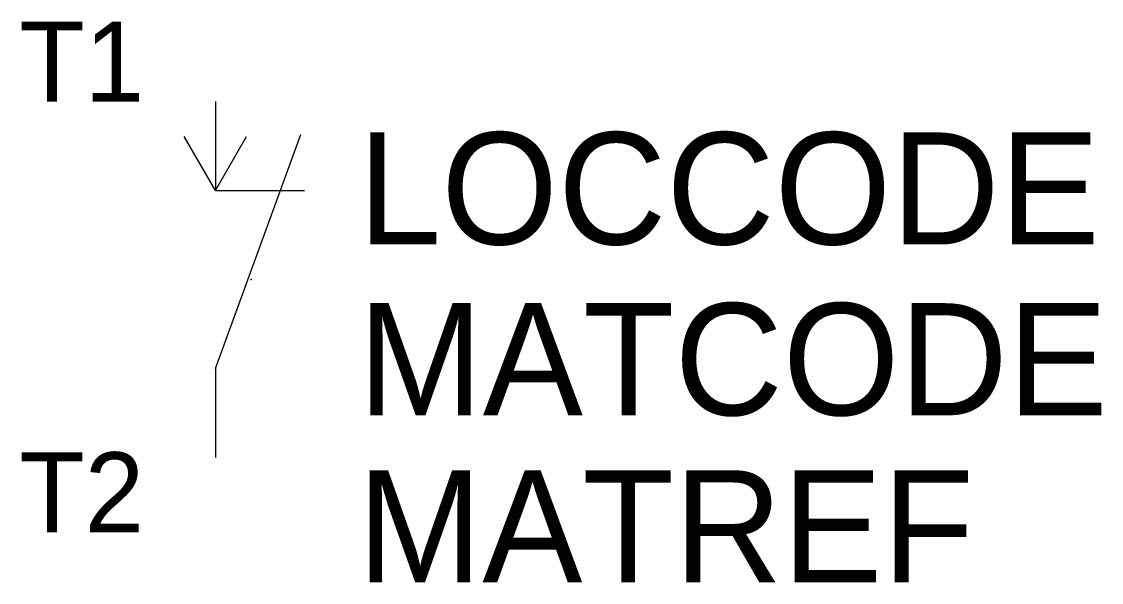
# Model space of a CAD drawing. Extents: x -5.4 to 24.9, y -8.5 to 7.2.
import ezdxf
from ezdxf.enums import TextEntityAlignment as Align

# ---------------------------------------------------------------- set-up
doc = ezdxf.new("R2010")
doc.units = 0
doc.layers.get('0').update_dxf_attribs({"linetype": 'CONTINUOUS'})
doc.layers.add('A', color=7, linetype='CONTINUOUS')
doc.layers.add('T2', color=7, linetype='CONTINUOUS')

msp = doc.modelspace()

# ---------------------------------------------------------------- linework, layer by layer
at = {"color": 0}
for p, q in [((0, 5), (0, 2.5)), ((0, -2.5), (2.394, 4.078)), ((0, 2.5), (2.5, 2.5)), ((0, -2.5), (0, -5))]:
    msp.add_line(p, q, dxfattribs=at)
at = {"color": 0, "linetype": 'CONTINUOUS'}
for q in [(-0.875, 4.016), (0.875, 4.016)]:
    msp.add_line((0, 2.5), q, dxfattribs=at)
at = {"layer": 'A', "color": 0}
msp.add_point((1, 0), dxfattribs=at)

# ---------------------------------------------------------------- texts
at = {"color": 0, "linetype": 'CONTINUOUS'}
for tag, p in [('LOCCODE', (4, 0.985)), ('MATCODE', (4, -3.815)), ('MATREF', (3.987, -8.513))]:
    msp.add_attdef(tag, p, '', height=3.15, dxfattribs=at)
at = {"layer": 'T2', "color": 0, "linetype": 'CONTINUOUS'}
for tag, p in [('T1', (-2, 4.999)), ('T2', (-2, -7.107))]:
    msp.add_attdef(tag, text='', height=2.25, dxfattribs=at).set_placement(p, align=Align.RIGHT)

doc.saveas('drawing.dxf')
